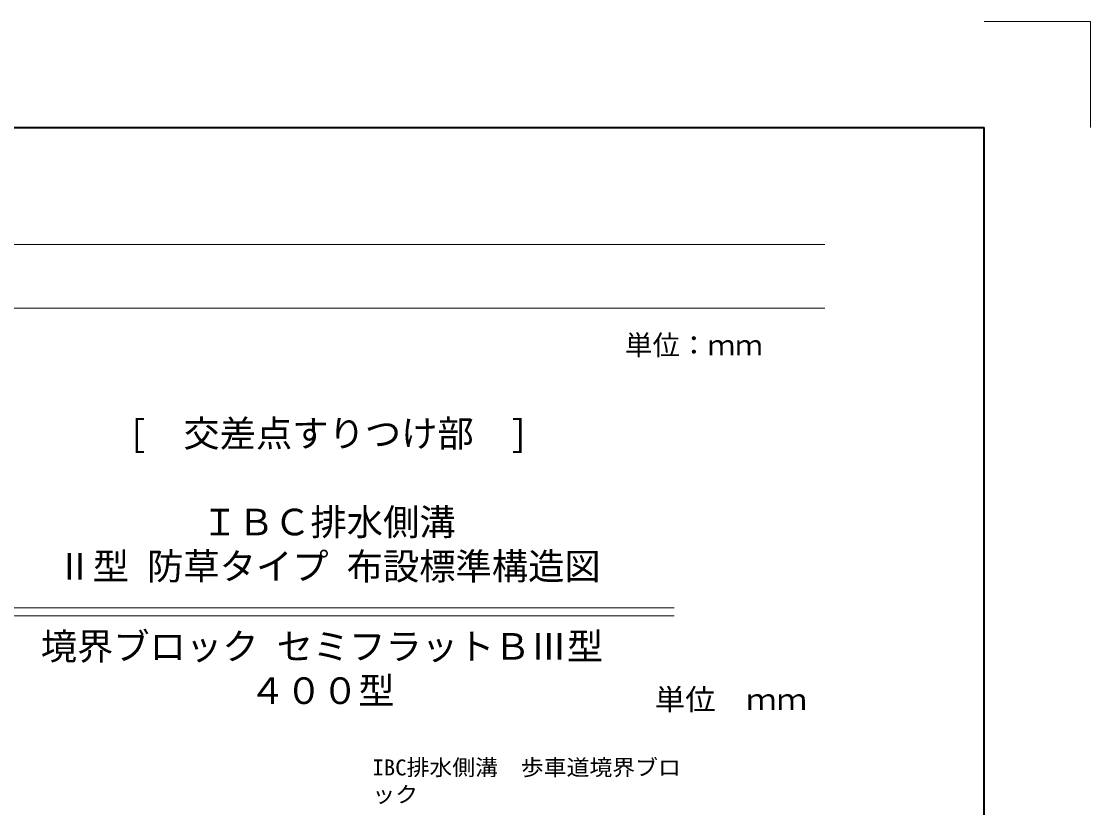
# Model space of a CAD drawing. Units: millimetres at full size; details may follow other scales. Extents: x 164402 to 209100, y 872507 to 885397.
# Drawn here: x 178365 to 180376, y 876968 to 878447 of the extents above; entities that cross this region are included whole.
import ezdxf
from ezdxf.enums import TextEntityAlignment as Align

# ---------------------------------------------------------------- set-up
doc = ezdxf.new("R2010")
doc.units = ezdxf.units.MM
doc.header["$LTSCALE"] = 40
for name, color, linetype, lineweight in [('0_2', 7, 'Continuous', 13), ('Defpoints_3', 8, 'Continuous', 0), ('図枠', 7, 'Continuous', 5), ('寸法線', 7, 'Continuous', 13)]:
    doc.layers.add(name, color=color, linetype=linetype, lineweight=lineweight)
doc.layers.add('文字', color=7, linetype='Continuous')
doc.styles.add('ＭＳ ゴシック', font='')
doc.styles.add('ＭＳ 明朝', font='')
doc.styles.get('ＭＳ ゴシック').set_extended_font_data('MS Gothic')
doc.styles.get('ＭＳ 明朝').set_extended_font_data('MS Mincho')

msp = doc.modelspace()

# ---------------------------------------------------------------- linework, layer by layer
at = {"layer": '0_2', "lineweight": 20}
for p, q in [((178292.91, 877343.55), (179592.91, 877343.55)), ((178292.91, 877328.55), (179592.91, 877328.55))]:
    msp.add_line(p, q, dxfattribs=at)
at = {"layer": 'Defpoints_3', "color": 7, "lineweight": 13}
for p in [(180176.24, 878447.22), (180376.24, 878247.22)]:
    msp.add_line(p, (180376.24, 878447.22), dxfattribs=at)
at = {"layer": '図枠', "lineweight": 40}
for p in [(172376.24, 878247.22), (180176.24, 872707.22)]:
    msp.add_line(p, (180176.24, 878247.22), dxfattribs=at)
at = {"layer": '図枠', "lineweight": 13}
for p, q in [((172676.24, 878027.22), (179876.24, 878027.22)), ((172676.24, 877907.22), (179876.24, 877907.22))]:
    msp.add_line(p, q, dxfattribs=at)

# ---------------------------------------------------------------- texts
at = {"layer": '図枠', "style": 'ＭＳ ゴシック'}
msp.add_text('単位：ｍｍ', height=37.98, dxfattribs=at).set_placement((179629.97, 877837.89), align=Align.MIDDLE_CENTER)
at = {"layer": '寸法線', "style": 'ＭＳ 明朝', "width": 1.05}
for s, p in [('IBC排水側溝\u3000歩車道境界ブロ', (179025.29, 877019.14)), ('ック', (179025.29, 876968.29))]:
    msp.add_text(s, height=30.02, dxfattribs=at).set_placement(p, align=Align.BOTTOM_LEFT)
at = {"layer": '文字', "style": 'ＭＳ 明朝'}
for s, p in [('[\u3000交差点すりつけ部\u3000]', (178567.61, 877696.68)), ('ＩＢＣ排水側溝', (178704.11, 877530.01)), ('Ⅱ型 防草タイプ 布設標準構造図', (178431.11, 877446.68)), ('境界ブロック セミフラットＢⅢ型', (178401.61, 877295.97)), ('４００型', (178794.04, 877212.64))]:
    msp.add_text(s, height=50.04, dxfattribs=at).set_placement(p, align=Align.TOP_LEFT)
at = {"layer": '文字', "style": 'ＭＳ 明朝', "width": 1.05}
msp.add_text('単位\u3000ｍｍ', height=40.03, dxfattribs=at).set_placement((179842.91, 877139.02), align=Align.BOTTOM_RIGHT)

doc.saveas('drawing.dxf')
